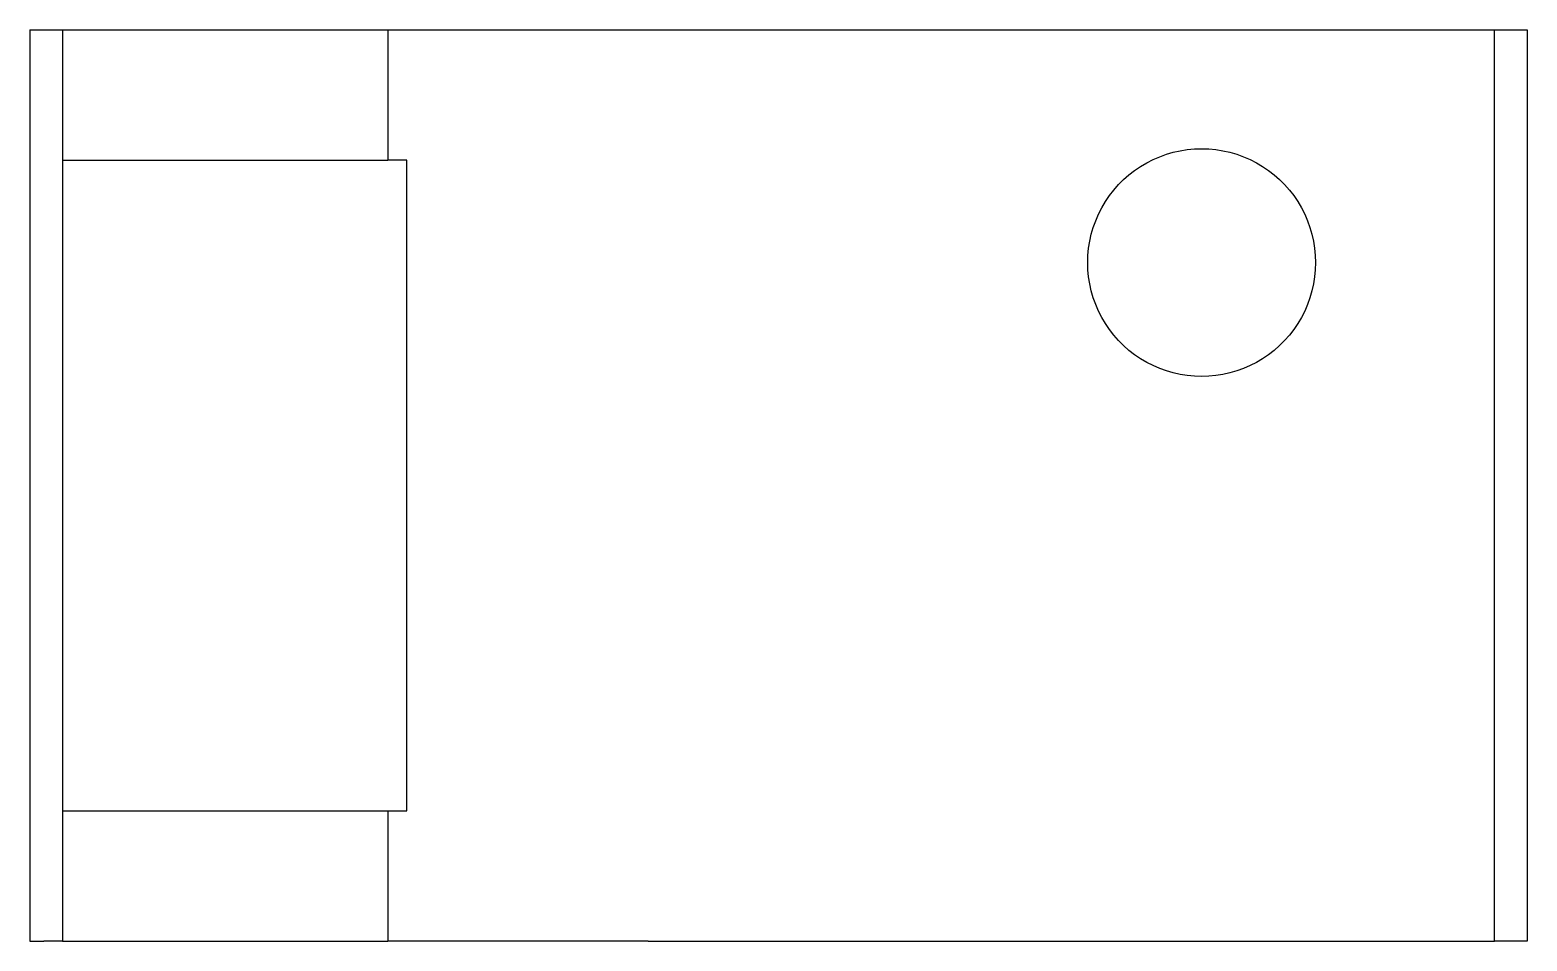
# Model space of a CAD drawing. Header units: metres. Extents: x -46 to 0, y 0 to 28.
import ezdxf

# ---------------------------------------------------------------- set-up
doc = ezdxf.new("R2010")
doc.units = ezdxf.units.M

msp = doc.modelspace()

# ---------------------------------------------------------------- linework, layer by layer
for points in [[(-46, 28), (-46, 27.44), (-46, 26.88), (-46, 26.32), (-46, 25.76), (-46, 25.2), (-46, 24.64), (-46, 24.08), (-46, 23.52), (-46, 22.96), (-46, 22.4), (-46, 21.84), (-46, 21.28), (-46, 20.72), (-46, 20.16), (-46, 19.6), (-46, 19.04), (-46, 18.48), (-46, 17.92), (-46, 17.36), (-46, 16.8), (-46, 16.24), (-46, 15.68), (-46, 15.12), (-46, 14.56), (-46, 14), (-46, 13.44), (-46, 12.88), (-46, 12.32), (-46, 11.76), (-46, 11.2), (-46, 10.64), (-46, 10.08), (-46, 9.52), (-46, 8.96), (-46, 8.4), (-46, 7.84), (-46, 7.28), (-46, 6.72), (-46, 6.16), (-46, 5.6), (-46, 5.04), (-46, 4.48), (-46, 3.92), (-46, 3.36), (-46, 2.8), (-46, 2.24), (-46, 1.68), (-46, 1.12), (-46, 0.56), (-46, 0)], [(-46, 28), (-45.999, 28), (-45.999, 28), (-45.998, 28), (-45.997, 28), (-45.995, 28), (-45.993, 28), (-45.991, 28), (-45.988, 28), (-45.985, 28), (-45.982, 28), (-45.979, 28), (-45.975, 28), (-45.97, 28), (-45.966, 28), (-45.961, 28), (-45.955, 28), (-45.95, 28), (-45.944, 28), (-45.937, 28), (-45.93, 28), (-45.923, 28), (-45.916, 28), (-45.908, 28), (-45.9, 28), (-45.892, 28), (-45.883, 28), (-45.873, 28), (-45.864, 28), (-45.854, 28), (-45.844, 28), (-45.834, 28), (-45.823, 28), (-45.812, 28), (-45.8, 28), (-45.788, 28), (-45.776, 28), (-45.764, 28), (-45.751, 28), (-45.738, 28), (-45.724, 28), (-45.71, 28), (-45.696, 28), (-45.682, 28), (-45.667, 28), (-45.652, 28), (-45.636, 28), (-45.621, 28), (-45.604, 28), (-45.588, 28), (-45.571, 28)], [(-45.571, 28), (-45.55, 28), (-45.528, 28), (-45.506, 28), (-45.485, 28), (-45.465, 28), (-45.444, 28), (-45.424, 28), (-45.405, 28), (-45.386, 28), (-45.368, 28), (-45.35, 28), (-45.332, 28), (-45.315, 28), (-45.298, 28), (-45.282, 28), (-45.267, 28), (-45.251, 28), (-45.236, 28), (-45.222, 28), (-45.208, 28), (-45.194, 28), (-45.181, 28), (-45.169, 28), (-45.156, 28), (-45.144, 28), (-45.133, 28), (-45.123, 28), (-45.112, 28), (-45.102, 28), (-45.093, 28), (-45.084, 28), (-45.075, 28), (-45.067, 28), (-45.06, 28), (-45.052, 28), (-45.046, 28), (-45.04, 28), (-45.034, 28), (-45.028, 28), (-45.024, 28), (-45.019, 28), (-45.015, 28), (-45.011, 28), (-45.009, 28), (-45.006, 28), (-45.004, 28), (-45.002, 28), (-45.002, 28), (-45.001, 28), (-45, 28)], [(-45, 28), (-45, 27.92), (-45, 27.84), (-45, 27.76), (-45, 27.68), (-45, 27.6), (-45, 27.52), (-45, 27.44), (-45, 27.36), (-45, 27.28), (-45, 27.2), (-45, 27.12), (-45, 27.04), (-45, 26.96), (-45, 26.88), (-45, 26.8), (-45, 26.72), (-45, 26.64), (-45, 26.56), (-45, 26.48), (-45, 26.4), (-45, 26.32), (-45, 26.24), (-45, 26.16), (-45, 26.08), (-45, 26), (-45, 25.92), (-45, 25.84), (-45, 25.76), (-45, 25.68), (-45, 25.6), (-45, 25.52), (-45, 25.44), (-45, 25.36), (-45, 25.28), (-45, 25.2), (-45, 25.12), (-45, 25.04), (-45, 24.96), (-45, 24.88), (-45, 24.8), (-45, 24.72), (-45, 24.64), (-45, 24.56), (-45, 24.48), (-45, 24.4), (-45, 24.32), (-45, 24.24), (-45, 24.16), (-45, 24.08), (-45, 24)], [(-45, 28), (-44.965, 28), (-44.93, 28), (-44.895, 28), (-44.83, 28), (-44.727, 28), (-44.623, 28), (-44.52, 28), (-44.362, 28), (-44.195, 28), (-44.028, 28), (-43.846, 28), (-43.624, 28), (-43.402, 28), (-43.181, 28), (-42.928, 28), (-42.662, 28), (-42.397, 28), (-42.127, 28), (-41.831, 28), (-41.535, 28), (-41.239, 28), (-40.935, 28), (-40.623, 28), (-40.312, 28), (-40, 28), (-39.688, 28), (-39.377, 28), (-39.065, 28), (-38.761, 28), (-38.465, 28), (-38.169, 28), (-37.873, 28), (-37.603, 28), (-37.338, 28), (-37.072, 28), (-36.819, 28), (-36.598, 28), (-36.376, 28), (-36.154, 28), (-35.972, 28), (-35.805, 28), (-35.638, 28), (-35.48, 28), (-35.377, 28), (-35.273, 28), (-35.17, 28), (-35.105, 28), (-35.07, 28), (-35.035, 28), (-35, 28)], [(-35, 28), (-35, 27.92), (-35, 27.84), (-35, 27.76), (-35, 27.68), (-35, 27.6), (-35, 27.52), (-35, 27.44), (-35, 27.36), (-35, 27.28), (-35, 27.2), (-35, 27.12), (-35, 27.04), (-35, 26.96), (-35, 26.88), (-35, 26.8), (-35, 26.72), (-35, 26.64), (-35, 26.56), (-35, 26.48), (-35, 26.4), (-35, 26.32), (-35, 26.24), (-35, 26.16), (-35, 26.08), (-35, 26), (-35, 25.92), (-35, 25.84), (-35, 25.76), (-35, 25.68), (-35, 25.6), (-35, 25.52), (-35, 25.44), (-35, 25.36), (-35, 25.28), (-35, 25.2), (-35, 25.12), (-35, 25.04), (-35, 24.96), (-35, 24.88), (-35, 24.8), (-35, 24.72), (-35, 24.64), (-35, 24.56), (-35, 24.48), (-35, 24.4), (-35, 24.32), (-35, 24.24), (-35, 24.16), (-35, 24.08), (-35, 24)], [(-35, 28), (-34.986, 28), (-34.972, 28), (-34.958, 28), (-34.932, 28), (-34.89, 28), (-34.848, 28), (-34.805, 28), (-34.74, 28), (-34.67, 28), (-34.601, 28), (-34.524, 28), (-34.427, 28), (-34.331, 28), (-34.235, 28), (-34.121, 28), (-33.999, 28), (-33.878, 28), (-33.753, 28), (-33.608, 28), (-33.462, 28), (-33.317, 28), (-33.159, 28), (-32.992, 28), (-32.824, 28), (-32.657, 28), (-32.47, 28), (-32.282, 28), (-32.095, 28), (-31.9, 28), (-31.695, 28), (-31.49, 28), (-31.286, 28), (-31.068, 28), (-30.848, 28), (-30.628, 28), (-30.405, 28), (-30.173, 28), (-29.941, 28), (-29.709, 28), (-29.47, 28), (-29.228, 28), (-28.987, 28), (-28.745, 28), (-28.497, 28), (-28.249, 28), (-28.002, 28), (-27.752, 28), (-27.502, 28), (-27.251, 28), (-27, 28)], [(-27, 28), (-26.48, 28), (-25.96, 28), (-25.44, 28), (-24.92, 28), (-24.4, 28), (-23.88, 28), (-23.36, 28), (-22.84, 28), (-22.32, 28), (-21.8, 28), (-21.28, 28), (-20.76, 28), (-20.24, 28), (-19.72, 28), (-19.2, 28), (-18.68, 28), (-18.16, 28), (-17.64, 28), (-17.12, 28), (-16.6, 28), (-16.08, 28), (-15.56, 28), (-15.04, 28), (-14.52, 28), (-14, 28), (-13.48, 28), (-12.96, 28), (-12.44, 28), (-11.92, 28), (-11.4, 28), (-10.88, 28), (-10.36, 28), (-9.84, 28), (-9.32, 28), (-8.8, 28), (-8.28, 28), (-7.76, 28), (-7.24, 28), (-6.72, 28), (-6.2, 28), (-5.68, 28), (-5.16, 28), (-4.64, 28), (-4.12, 28), (-3.6, 28), (-3.08, 28), (-2.56, 28), (-2.04, 28), (-1.52, 28), (-1, 28)], [(-1, 0), (-1, 0.56), (-1, 1.12), (-1, 1.68), (-1, 2.24), (-1, 2.8), (-1, 3.36), (-1, 3.92), (-1, 4.48), (-1, 5.04), (-1, 5.6), (-1, 6.16), (-1, 6.72), (-1, 7.28), (-1, 7.84), (-1, 8.4), (-1, 8.96), (-1, 9.52), (-1, 10.08), (-1, 10.64), (-1, 11.2), (-1, 11.76), (-1, 12.32), (-1, 12.88), (-1, 13.44), (-1, 14), (-1, 14.56), (-1, 15.12), (-1, 15.68), (-1, 16.24), (-1, 16.8), (-1, 17.36), (-1, 17.92), (-1, 18.48), (-1, 19.04), (-1, 19.6), (-1, 20.16), (-1, 20.72), (-1, 21.28), (-1, 21.84), (-1, 22.4), (-1, 22.96), (-1, 23.52), (-1, 24.08), (-1, 24.64), (-1, 25.2), (-1, 25.76), (-1, 26.32), (-1, 26.88), (-1, 27.44), (-1, 28)], [(-1, 28), (-0.98, 28), (-0.96, 28), (-0.94, 28), (-0.92, 28), (-0.9, 28), (-0.88, 28), (-0.86, 28), (-0.84, 28), (-0.82, 28), (-0.8, 28), (-0.78, 28), (-0.76, 28), (-0.74, 28), (-0.72, 28), (-0.7, 28), (-0.68, 28), (-0.66, 28), (-0.64, 28), (-0.62, 28), (-0.6, 28), (-0.58, 28), (-0.56, 28), (-0.54, 28), (-0.52, 28), (-0.5, 28), (-0.48, 28), (-0.46, 28), (-0.44, 28), (-0.42, 28), (-0.4, 28), (-0.38, 28), (-0.36, 28), (-0.34, 28), (-0.32, 28), (-0.3, 28), (-0.28, 28), (-0.26, 28), (-0.24, 28), (-0.22, 28), (-0.2, 28), (-0.18, 28), (-0.16, 28), (-0.14, 28), (-0.12, 28), (-0.1, 28), (-0.08, 28), (-0.06, 28), (-0.04, 28), (-0.02, 28), (0, 28)], [(0, 28), (0, 27.44), (0, 26.88), (0, 26.32), (0, 25.76), (0, 25.2), (0, 24.64), (0, 24.08), (0, 23.52), (0, 22.96), (0, 22.4), (0, 21.84), (0, 21.28), (0, 20.72), (0, 20.16), (0, 19.6), (0, 19.04), (0, 18.48), (0, 17.92), (0, 17.36), (0, 16.8), (0, 16.24), (0, 15.68), (0, 15.12), (0, 14.56), (0, 14), (0, 13.44), (0, 12.88), (0, 12.32), (0, 11.76), (0, 11.2), (0, 10.64), (0, 10.08), (0, 9.52), (0, 8.96), (0, 8.4), (0, 7.84), (0, 7.28), (0, 6.72), (0, 6.16), (0, 5.6), (0, 5.04), (0, 4.48), (0, 3.92), (0, 3.36), (0, 2.8), (0, 2.24), (0, 1.68), (0, 1.12), (0, 0.56), (0, 0)], [(-45, 24), (-45, 23.6), (-45, 23.2), (-45, 22.8), (-45, 22.4), (-45, 22), (-45, 21.6), (-45, 21.2), (-45, 20.8), (-45, 20.4), (-45, 20), (-45, 19.6), (-45, 19.2), (-45, 18.8), (-45, 18.4), (-45, 18), (-45, 17.6), (-45, 17.2), (-45, 16.8), (-45, 16.4), (-45, 16), (-45, 15.6), (-45, 15.2), (-45, 14.8), (-45, 14.4), (-45, 14), (-45, 13.6), (-45, 13.2), (-45, 12.8), (-45, 12.4), (-45, 12), (-45, 11.6), (-45, 11.2), (-45, 10.8), (-45, 10.4), (-45, 10), (-45, 9.6), (-45, 9.2), (-45, 8.8), (-45, 8.4), (-45, 8), (-45, 7.6), (-45, 7.2), (-45, 6.8), (-45, 6.4), (-45, 6), (-45, 5.6), (-45, 5.2), (-45, 4.8), (-45, 4.4), (-45, 4)], [(-45, 24), (-44.965, 24), (-44.93, 24), (-44.895, 24), (-44.83, 24), (-44.727, 24), (-44.623, 24), (-44.52, 24), (-44.362, 24), (-44.195, 24), (-44.028, 24), (-43.846, 24), (-43.624, 24), (-43.402, 24), (-43.181, 24), (-42.928, 24), (-42.662, 24), (-42.397, 24), (-42.127, 24), (-41.831, 24), (-41.535, 24), (-41.239, 24), (-40.935, 24), (-40.623, 24), (-40.312, 24), (-40, 24), (-39.688, 24), (-39.377, 24), (-39.065, 24), (-38.761, 24), (-38.465, 24), (-38.169, 24), (-37.873, 24), (-37.603, 24), (-37.338, 24), (-37.072, 24), (-36.819, 24), (-36.598, 24), (-36.376, 24), (-36.154, 24), (-35.972, 24), (-35.805, 24), (-35.638, 24), (-35.48, 24), (-35.377, 24), (-35.273, 24), (-35.17, 24), (-35.105, 24), (-35.07, 24), (-35.035, 24), (-35, 24)], [(-34.416, 24), (-34.438, 24), (-34.461, 24), (-34.483, 24), (-34.505, 24), (-34.525, 24), (-34.546, 24), (-34.567, 24), (-34.586, 24), (-34.605, 24), (-34.624, 24), (-34.643, 24), (-34.66, 24), (-34.678, 24), (-34.695, 24), (-34.712, 24), (-34.728, 24), (-34.743, 24), (-34.759, 24), (-34.773, 24), (-34.787, 24), (-34.802, 24), (-34.815, 24), (-34.828, 24), (-34.84, 24), (-34.853, 24), (-34.864, 24), (-34.875, 24), (-34.885, 24), (-34.896, 24), (-34.905, 24), (-34.914, 24), (-34.923, 24), (-34.931, 24), (-34.939, 24), (-34.946, 24), (-34.953, 24), (-34.959, 24), (-34.965, 24), (-34.971, 24), (-34.976, 24), (-34.98, 24), (-34.984, 24), (-34.988, 24), (-34.991, 24), (-34.993, 24), (-34.996, 24), (-34.997, 24), (-34.998, 24), (-34.999, 24), (-35, 24)], [(-34.416, 4), (-34.416, 4.4), (-34.416, 4.8), (-34.416, 5.2), (-34.416, 5.6), (-34.416, 6), (-34.416, 6.4), (-34.416, 6.8), (-34.416, 7.2), (-34.416, 7.6), (-34.416, 8), (-34.416, 8.4), (-34.416, 8.8), (-34.416, 9.2), (-34.416, 9.6), (-34.416, 10), (-34.416, 10.4), (-34.416, 10.8), (-34.416, 11.2), (-34.416, 11.6), (-34.416, 12), (-34.416, 12.4), (-34.416, 12.8), (-34.416, 13.2), (-34.416, 13.6), (-34.416, 14), (-34.416, 14.4), (-34.416, 14.8), (-34.416, 15.2), (-34.416, 15.6), (-34.416, 16), (-34.416, 16.4), (-34.416, 16.8), (-34.416, 17.2), (-34.416, 17.6), (-34.416, 18), (-34.416, 18.4), (-34.416, 18.8), (-34.416, 19.2), (-34.416, 19.6), (-34.416, 20), (-34.416, 20.4), (-34.416, 20.8), (-34.416, 21.2), (-34.416, 21.6), (-34.416, 22), (-34.416, 22.4), (-34.416, 22.8), (-34.416, 23.2), (-34.416, 23.6), (-34.416, 24)], [(-13.5, 20.85), (-13.493, 21.07), (-13.472, 21.289), (-13.438, 21.506), (-13.39, 21.72), (-13.329, 21.932), (-13.254, 22.138), (-13.167, 22.34), (-13.067, 22.536), (-12.955, 22.725), (-12.832, 22.907), (-12.697, 23.081), (-12.551, 23.246), (-12.396, 23.401), (-12.231, 23.547), (-12.057, 23.682), (-11.875, 23.805), (-11.686, 23.917), (-11.49, 24.017), (-11.288, 24.104), (-11.082, 24.179), (-10.87, 24.24), (-10.656, 24.288), (-10.439, 24.322), (-10.22, 24.343), (-10, 24.35), (-9.78, 24.343), (-9.561, 24.322), (-9.344, 24.288), (-9.13, 24.24), (-8.918, 24.179), (-8.712, 24.104), (-8.51, 24.017), (-8.314, 23.917), (-8.125, 23.805), (-7.943, 23.682), (-7.769, 23.547), (-7.604, 23.401), (-7.449, 23.246), (-7.303, 23.081), (-7.168, 22.907), (-7.045, 22.725), (-6.933, 22.536), (-6.833, 22.34), (-6.746, 22.138), (-6.671, 21.932), (-6.61, 21.72), (-6.562, 21.506), (-6.528, 21.289), (-6.507, 21.07), (-6.5, 20.85)], [(-6.5, 20.85), (-6.507, 20.63), (-6.528, 20.411), (-6.562, 20.194), (-6.61, 19.98), (-6.671, 19.768), (-6.746, 19.562), (-6.833, 19.36), (-6.933, 19.164), (-7.045, 18.975), (-7.168, 18.793), (-7.303, 18.619), (-7.449, 18.454), (-7.604, 18.299), (-7.769, 18.153), (-7.943, 18.018), (-8.125, 17.895), (-8.314, 17.783), (-8.51, 17.683), (-8.712, 17.596), (-8.918, 17.521), (-9.13, 17.46), (-9.344, 17.412), (-9.561, 17.378), (-9.78, 17.357), (-10, 17.35), (-10.22, 17.357), (-10.439, 17.378), (-10.656, 17.412), (-10.87, 17.46), (-11.082, 17.521), (-11.288, 17.596), (-11.49, 17.683), (-11.686, 17.783), (-11.875, 17.895), (-12.057, 18.018), (-12.231, 18.153), (-12.396, 18.299), (-12.551, 18.454), (-12.697, 18.619), (-12.832, 18.793), (-12.955, 18.975), (-13.067, 19.164), (-13.167, 19.36), (-13.254, 19.562), (-13.329, 19.768), (-13.39, 19.98), (-13.438, 20.194), (-13.472, 20.411), (-13.493, 20.63), (-13.5, 20.85)], [(-45, 4), (-45, 3.92), (-45, 3.84), (-45, 3.76), (-45, 3.68), (-45, 3.6), (-45, 3.52), (-45, 3.44), (-45, 3.36), (-45, 3.28), (-45, 3.2), (-45, 3.12), (-45, 3.04), (-45, 2.96), (-45, 2.88), (-45, 2.8), (-45, 2.72), (-45, 2.64), (-45, 2.56), (-45, 2.48), (-45, 2.4), (-45, 2.32), (-45, 2.24), (-45, 2.16), (-45, 2.08), (-45, 2), (-45, 1.92), (-45, 1.84), (-45, 1.76), (-45, 1.68), (-45, 1.6), (-45, 1.52), (-45, 1.44), (-45, 1.36), (-45, 1.28), (-45, 1.2), (-45, 1.12), (-45, 1.04), (-45, 0.96), (-45, 0.88), (-45, 0.8), (-45, 0.72), (-45, 0.64), (-45, 0.56), (-45, 0.48), (-45, 0.4), (-45, 0.32), (-45, 0.24), (-45, 0.16), (-45, 0.08), (-45, 0)], [(-45, 4), (-44.965, 4), (-44.93, 4), (-44.895, 4), (-44.83, 4), (-44.727, 4), (-44.623, 4), (-44.52, 4), (-44.362, 4), (-44.195, 4), (-44.028, 4), (-43.846, 4), (-43.624, 4), (-43.402, 4), (-43.181, 4), (-42.928, 4), (-42.662, 4), (-42.397, 4), (-42.127, 4), (-41.831, 4), (-41.535, 4), (-41.239, 4), (-40.935, 4), (-40.623, 4), (-40.312, 4), (-40, 4), (-39.688, 4), (-39.377, 4), (-39.065, 4), (-38.761, 4), (-38.465, 4), (-38.169, 4), (-37.873, 4), (-37.603, 4), (-37.338, 4), (-37.072, 4), (-36.819, 4), (-36.598, 4), (-36.376, 4), (-36.154, 4), (-35.972, 4), (-35.805, 4), (-35.638, 4), (-35.48, 4), (-35.377, 4), (-35.273, 4), (-35.17, 4), (-35.105, 4), (-35.07, 4), (-35.035, 4), (-35, 4)], [(-35, 4), (-35, 3.92), (-35, 3.84), (-35, 3.76), (-35, 3.68), (-35, 3.6), (-35, 3.52), (-35, 3.44), (-35, 3.36), (-35, 3.28), (-35, 3.2), (-35, 3.12), (-35, 3.04), (-35, 2.96), (-35, 2.88), (-35, 2.8), (-35, 2.72), (-35, 2.64), (-35, 2.56), (-35, 2.48), (-35, 2.4), (-35, 2.32), (-35, 2.24), (-35, 2.16), (-35, 2.08), (-35, 2), (-35, 1.92), (-35, 1.84), (-35, 1.76), (-35, 1.68), (-35, 1.6), (-35, 1.52), (-35, 1.44), (-35, 1.36), (-35, 1.28), (-35, 1.2), (-35, 1.12), (-35, 1.04), (-35, 0.96), (-35, 0.88), (-35, 0.8), (-35, 0.72), (-35, 0.64), (-35, 0.56), (-35, 0.48), (-35, 0.4), (-35, 0.32), (-35, 0.24), (-35, 0.16), (-35, 0.08), (-35, 0)], [(-35, 4), (-34.999, 4), (-34.998, 4), (-34.997, 4), (-34.996, 4), (-34.993, 4), (-34.991, 4), (-34.988, 4), (-34.984, 4), (-34.98, 4), (-34.976, 4), (-34.971, 4), (-34.965, 4), (-34.959, 4), (-34.953, 4), (-34.946, 4), (-34.939, 4), (-34.931, 4), (-34.923, 4), (-34.914, 4), (-34.905, 4), (-34.896, 4), (-34.885, 4), (-34.875, 4), (-34.864, 4), (-34.853, 4), (-34.84, 4), (-34.828, 4), (-34.815, 4), (-34.802, 4), (-34.787, 4), (-34.773, 4), (-34.759, 4), (-34.743, 4), (-34.728, 4), (-34.712, 4), (-34.695, 4), (-34.678, 4), (-34.66, 4), (-34.643, 4), (-34.624, 4), (-34.605, 4), (-34.586, 4), (-34.567, 4), (-34.546, 4), (-34.525, 4), (-34.505, 4), (-34.483, 4), (-34.461, 4), (-34.438, 4), (-34.416, 4)], [(-46, 0), (-45.999, 0), (-45.999, 0), (-45.998, 0), (-45.997, 0), (-45.995, 0), (-45.993, 0), (-45.991, 0), (-45.988, 0), (-45.985, 0), (-45.982, 0), (-45.979, 0), (-45.975, 0), (-45.97, 0), (-45.966, 0), (-45.961, 0), (-45.955, 0), (-45.95, 0), (-45.944, 0), (-45.937, 0), (-45.93, 0), (-45.923, 0), (-45.916, 0), (-45.908, 0), (-45.9, 0), (-45.892, 0), (-45.883, 0), (-45.873, 0), (-45.864, 0), (-45.854, 0), (-45.844, 0), (-45.834, 0), (-45.823, 0), (-45.812, 0), (-45.8, 0), (-45.788, 0), (-45.776, 0), (-45.764, 0), (-45.751, 0), (-45.738, 0), (-45.724, 0), (-45.71, 0), (-45.696, 0), (-45.682, 0), (-45.667, 0), (-45.652, 0), (-45.636, 0), (-45.621, 0), (-45.604, 0), (-45.588, 0), (-45.571, 0)], [(-45, 0), (-45.001, 0), (-45.002, 0), (-45.002, 0), (-45.004, 0), (-45.006, 0), (-45.009, 0), (-45.011, 0), (-45.015, 0), (-45.019, 0), (-45.024, 0), (-45.028, 0), (-45.034, 0), (-45.04, 0), (-45.046, 0), (-45.052, 0), (-45.06, 0), (-45.067, 0), (-45.075, 0), (-45.084, 0), (-45.093, 0), (-45.102, 0), (-45.112, 0), (-45.123, 0), (-45.133, 0), (-45.144, 0), (-45.156, 0), (-45.169, 0), (-45.181, 0), (-45.194, 0), (-45.208, 0), (-45.222, 0), (-45.236, 0), (-45.251, 0), (-45.267, 0), (-45.282, 0), (-45.298, 0), (-45.315, 0), (-45.332, 0), (-45.35, 0), (-45.368, 0), (-45.386, 0), (-45.405, 0), (-45.424, 0), (-45.444, 0), (-45.465, 0), (-45.485, 0), (-45.506, 0), (-45.528, 0), (-45.55, 0), (-45.571, 0)], [(-45, 0), (-44.965, 0), (-44.93, 0), (-44.895, 0), (-44.83, 0), (-44.727, 0), (-44.623, 0), (-44.52, 0), (-44.362, 0), (-44.195, 0), (-44.028, 0), (-43.846, 0), (-43.624, 0), (-43.402, 0), (-43.181, 0), (-42.928, 0), (-42.662, 0), (-42.397, 0), (-42.127, 0), (-41.831, 0), (-41.535, 0), (-41.239, 0), (-40.935, 0), (-40.623, 0), (-40.312, 0), (-40, 0), (-39.688, 0), (-39.377, 0), (-39.065, 0), (-38.761, 0), (-38.465, 0), (-38.169, 0), (-37.873, 0), (-37.603, 0), (-37.338, 0), (-37.072, 0), (-36.819, 0), (-36.598, 0), (-36.376, 0), (-36.154, 0), (-35.972, 0), (-35.805, 0), (-35.638, 0), (-35.48, 0), (-35.377, 0), (-35.273, 0), (-35.17, 0), (-35.105, 0), (-35.07, 0), (-35.035, 0), (-35, 0)], [(-27, 0), (-27.251, 0), (-27.502, 0), (-27.752, 0), (-28.002, 0), (-28.249, 0), (-28.497, 0), (-28.745, 0), (-28.987, 0), (-29.228, 0), (-29.47, 0), (-29.709, 0), (-29.941, 0), (-30.173, 0), (-30.405, 0), (-30.628, 0), (-30.848, 0), (-31.068, 0), (-31.286, 0), (-31.49, 0), (-31.695, 0), (-31.9, 0), (-32.095, 0), (-32.282, 0), (-32.47, 0), (-32.657, 0), (-32.824, 0), (-32.992, 0), (-33.159, 0), (-33.317, 0), (-33.462, 0), (-33.608, 0), (-33.753, 0), (-33.878, 0), (-33.999, 0), (-34.121, 0), (-34.235, 0), (-34.331, 0), (-34.427, 0), (-34.524, 0), (-34.601, 0), (-34.67, 0), (-34.74, 0), (-34.805, 0), (-34.848, 0), (-34.89, 0), (-34.932, 0), (-34.958, 0), (-34.972, 0), (-34.986, 0), (-35, 0)], [(-27, 0), (-26.48, 0), (-25.96, 0), (-25.44, 0), (-24.92, 0), (-24.4, 0), (-23.88, 0), (-23.36, 0), (-22.84, 0), (-22.32, 0), (-21.8, 0), (-21.28, 0), (-20.76, 0), (-20.24, 0), (-19.72, 0), (-19.2, 0), (-18.68, 0), (-18.16, 0), (-17.64, 0), (-17.12, 0), (-16.6, 0), (-16.08, 0), (-15.56, 0), (-15.04, 0), (-14.52, 0), (-14, 0), (-13.48, 0), (-12.96, 0), (-12.44, 0), (-11.92, 0), (-11.4, 0), (-10.88, 0), (-10.36, 0), (-9.84, 0), (-9.32, 0), (-8.8, 0), (-8.28, 0), (-7.76, 0), (-7.24, 0), (-6.72, 0), (-6.2, 0), (-5.68, 0), (-5.16, 0), (-4.64, 0), (-4.12, 0), (-3.6, 0), (-3.08, 0), (-2.56, 0), (-2.04, 0), (-1.52, 0), (-1, 0)], [(0, 0), (-0.02, 0), (-0.04, 0), (-0.06, 0), (-0.08, 0), (-0.1, 0), (-0.12, 0), (-0.14, 0), (-0.16, 0), (-0.18, 0), (-0.2, 0), (-0.22, 0), (-0.24, 0), (-0.26, 0), (-0.28, 0), (-0.3, 0), (-0.32, 0), (-0.34, 0), (-0.36, 0), (-0.38, 0), (-0.4, 0), (-0.42, 0), (-0.44, 0), (-0.46, 0), (-0.48, 0), (-0.5, 0), (-0.52, 0), (-0.54, 0), (-0.56, 0), (-0.58, 0), (-0.6, 0), (-0.62, 0), (-0.64, 0), (-0.66, 0), (-0.68, 0), (-0.7, 0), (-0.72, 0), (-0.74, 0), (-0.76, 0), (-0.78, 0), (-0.8, 0), (-0.82, 0), (-0.84, 0), (-0.86, 0), (-0.88, 0), (-0.9, 0), (-0.92, 0), (-0.94, 0), (-0.96, 0), (-0.98, 0), (-1, 0)]]:
    msp.add_lwpolyline(points)

doc.saveas('drawing.dxf')
